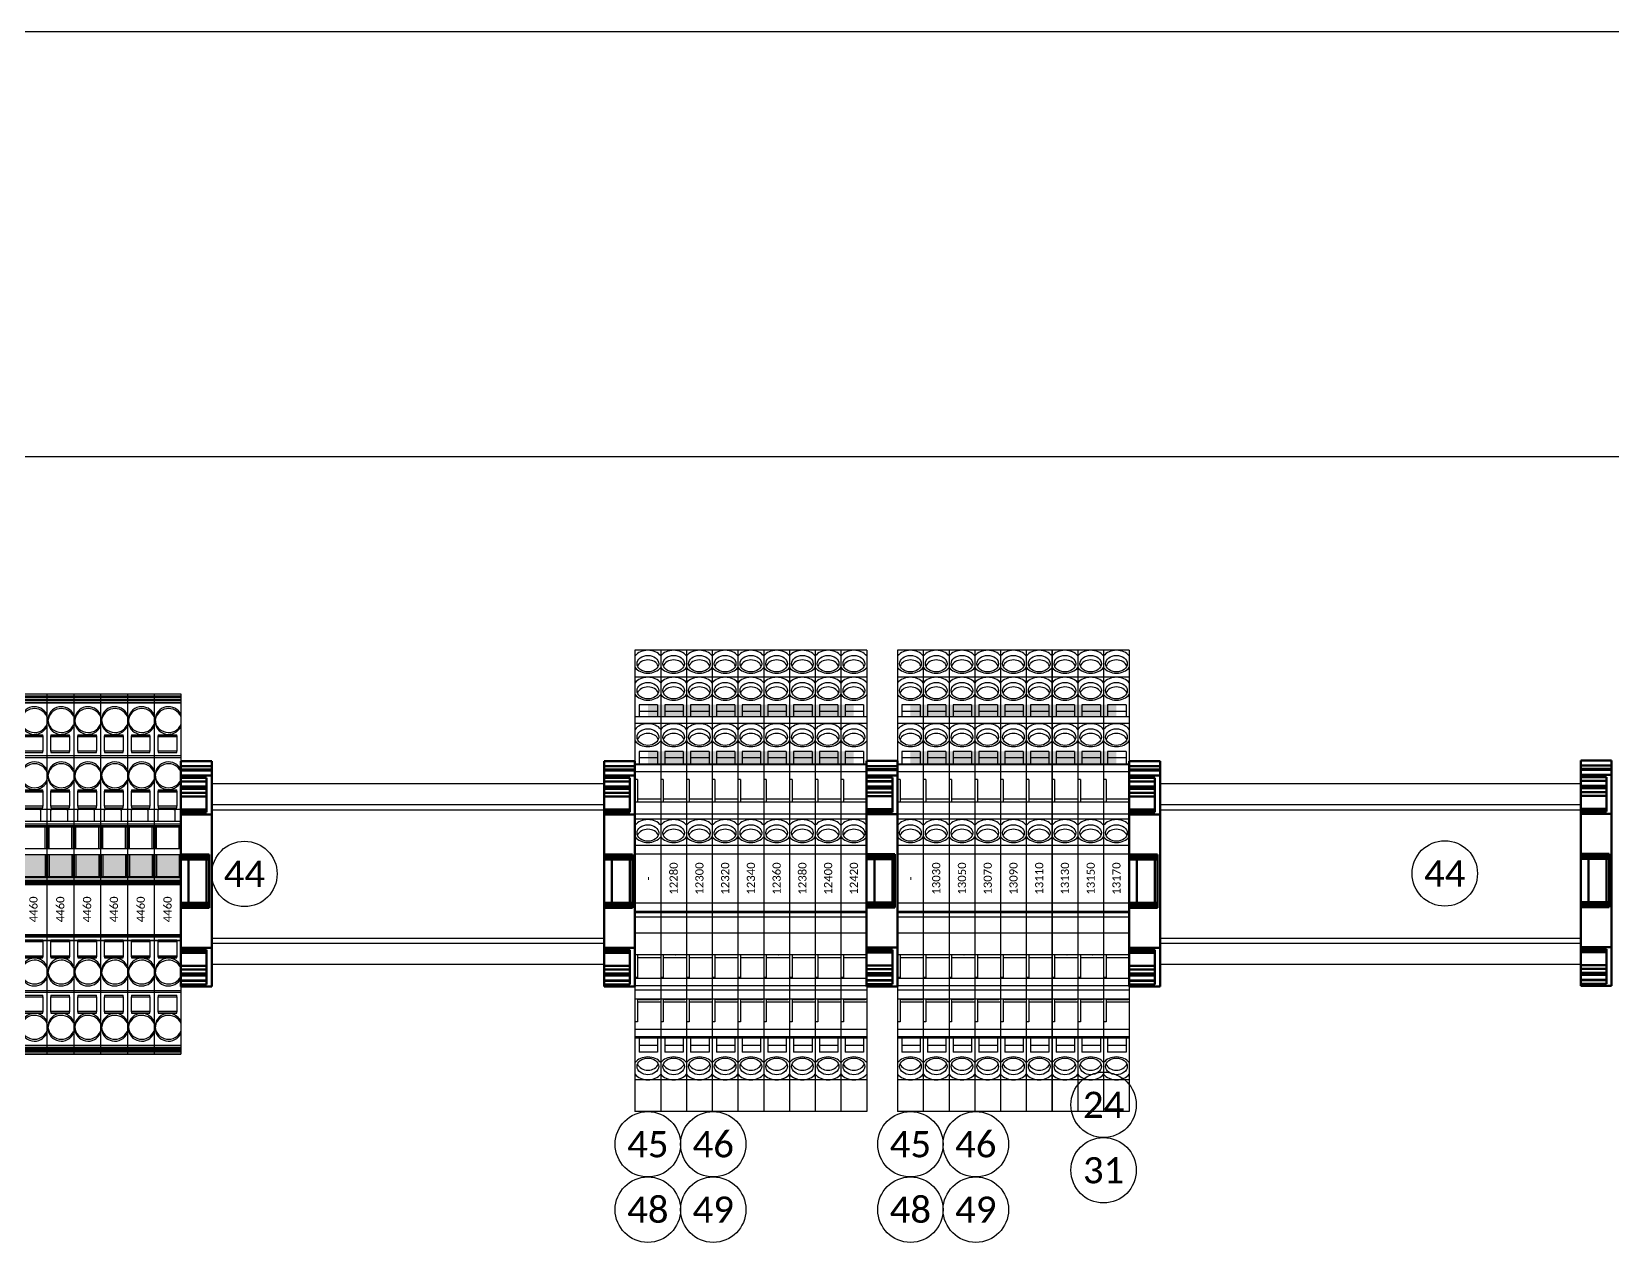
# Model space of a CAD drawing. Header units: inches. Extents: x 0 to 316, y -1 to 150.
# Drawn here: x 254.056 to 257.083, y 29.733 to 32.05 of the extents above; entities that cross this region are included whole.
import ezdxf
from ezdxf.enums import TextEntityAlignment as Align

# ---------------------------------------------------------------- set-up
doc = ezdxf.new("R2010")
doc.units = ezdxf.units.IN
doc.header["$MEASUREMENT"] = 0
doc.linetypes.add('HIDDEN2', pattern=[0.1875, 0.125, -0.0625])
doc.styles.add('Calibri', font='calibri.ttf')
doc.styles.add('SIMPLEX', font='simplex.shx', dxfattribs={"height": 6})

# ---------------------------------------------------------------- blocks, each defined once
blk = doc.blocks.new('TB Wago 2002-1404 BLU')
at = {"color": 5, "lineweight": -3}
for p, q in [((-0.102, 2.754), (0.103, 2.754)), ((-0.102, 2.754), (-0.102, 0)), ((-0.102, 2.739), (0.103, 2.739)), ((-0.102, 2.736), (-0.102, 2.702)), ((0.103, 2.736), (-0.102, 2.736)), ((-0.102, 2.735), (0.103, 2.735)), ((-0.102, 2.734), (0.103, 2.734)), ((-0.102, 2.728), (0.103, 2.728)), ((-0.102, 2.724), (0.103, 2.724)), ((-0.102, 2.71), (0.103, 2.71)), ((-0.102, 2.702), (0.103, 2.702)), ((-0.102, 2.688), (0.103, 2.688)), ((-0.102, 2.685), (0.103, 2.685)), ((0.103, 2.754), (0.103, 0)), ((-0.095, 2.556), (-0.095, 2.542)), ((-0.071, 2.441), (0.071, 2.441)), ((-0.071, 2.441), (-0.071, 2.432)), ((-0.071, 2.432), (0.071, 2.432)), ((-0.071, 2.316), (-0.071, 2.432)), ((-0.071, 2.426), (0.071, 2.426)), ((0.071, 2.432), (0.071, 2.441)), ((0.071, 2.432), (0.071, 2.316)), ((-0.071, 2.316), (-0.071, 2.304)), ((0.071, 2.316), (-0.071, 2.316)), ((-0.071, 2.304), (0.071, 2.304)), ((0.071, 2.304), (0.071, 2.316)), ((-0.102, 2.281), (0.103, 2.281)), ((-0.102, 2.267), (0.103, 2.267)), ((-0.102, 2.2), (-0.102, 2.135)), ((-0.095, 2.134), (-0.095, 2.12)), ((-0.071, 2.019), (0.071, 2.019)), ((-0.071, 2.019), (-0.071, 2.01)), ((-0.071, 2.01), (0.071, 2.01)), ((-0.071, 1.894), (-0.071, 2.01)), ((-0.071, 2.004), (0.071, 2.004)), ((0.071, 2.01), (0.071, 2.019)), ((0.071, 2.01), (0.071, 1.894)), ((-0.102, 1.871), (0.103, 1.871)), ((-0.071, 1.894), (-0.071, 1.882)), ((0.071, 1.894), (-0.071, 1.894)), ((-0.071, 1.882), (0.071, 1.882)), ((-0.071, 1.78), (-0.071, 1.863)), ((0.055, 1.863), (0.055, 1.78)), ((0.071, 1.882), (0.071, 1.894)), ((-0.102, 1.78), (0.103, 1.78)), ((-0.102, 1.76), (0.103, 1.76)), ((-0.102, 1.748), (0.103, 1.748)), ((-0.102, 1.737), (0.103, 1.737)), ((-0.095, 1.571), (-0.095, 1.737)), ((-0.085, 1.571), (-0.085, 1.737)), ((0.089, 1.571), (0.089, 1.737)), ((0.099, 1.737), (0.099, 1.571)), ((-0.102, 1.571), (0.103, 1.571)), ((-0.102, 1.524), (0.103, 1.524)), ((-0.095, 1.358), (-0.095, 1.524)), ((-0.085, 1.524), (-0.085, 1.358)), ((0.089, 1.524), (0.089, 1.358)), ((0.099, 1.524), (0.099, 1.358)), ((-0.102, 1.358), (0.103, 1.358)), ((-0.102, 1.349), (0.103, 1.349)), ((-0.102, 1.33), (0.103, 1.33)), ((-0.102, 1.318), (0.103, 1.318)), ((-0.102, 1.317), (0.103, 1.317)), ((-0.102, 1.311), (0.103, 1.311)), ((-0.102, 1.307), (0.103, 1.307)), ((-0.102, 1.307), (0.103, 1.307)), ((-0.102, 1.305), (0.103, 1.305)), ((-0.102, 1.305), (0.103, 1.305)), ((-0.102, 1.297), (0.103, 1.297)), ((-0.102, 0.914), (0.103, 0.914)), ((0.103, 0.907), (-0.102, 0.907)), ((-0.102, 0.904), (0.103, 0.904)), ((-0.102, 0.895), (0.103, 0.895)), ((-0.102, 0.895), (0.103, 0.895)), ((-0.102, 0.871), (0.012, 0.871)), ((-0.102, 0.871), (0.103, 0.871)), ((-0.102, 0.869), (0.103, 0.869)), ((-0.071, 0.872), (0.071, 0.872)), ((-0.071, 0.872), (-0.071, 0.86)), ((-0.071, 0.86), (0.071, 0.86)), ((-0.071, 0.744), (-0.071, 0.86)), ((0.071, 0.86), (0.071, 0.872)), ((0.071, 0.86), (0.071, 0.744)), ((-0.071, 0.75), (0.071, 0.75)), ((-0.071, 0.744), (-0.071, 0.735)), ((0.071, 0.744), (-0.071, 0.744)), ((-0.071, 0.735), (0.071, 0.735)), ((0.071, 0.735), (0.071, 0.744)), ((-0.095, 0.634), (-0.095, 0.619)), ((-0.102, 0.485), (0.103, 0.485)), ((-0.102, 0.473), (0.103, 0.473)), ((-0.071, 0.45), (0.071, 0.45)), ((-0.071, 0.45), (-0.071, 0.438)), ((-0.071, 0.438), (0.071, 0.438)), ((-0.071, 0.322), (-0.071, 0.438)), ((0.071, 0.438), (0.071, 0.45)), ((0.071, 0.438), (0.071, 0.322)), ((-0.071, 0.328), (0.071, 0.328)), ((-0.071, 0.322), (-0.071, 0.313)), ((0.071, 0.322), (-0.071, 0.322)), ((-0.071, 0.313), (0.071, 0.313)), ((0.071, 0.313), (0.071, 0.322)), ((-0.095, 0.212), (-0.095, 0.197)), ((-0.102, 0.068), (0.103, 0.068)), ((-0.102, 0.066), (0.103, 0.066)), ((-0.102, 0.065), (0.103, 0.065)), ((-0.102, 0.051), (0.103, 0.051)), ((0.103, 0.047), (-0.102, 0.047)), ((-0.102, 0.043), (0.103, 0.043)), ((-0.102, 0.037), (0.103, 0.037)), ((-0.102, 0.03), (0.103, 0.03)), ((-0.102, 0.029), (0.103, 0.029)), ((-0.102, 0.02), (0.103, 0.02)), ((-0.102, 0.018), (0.103, 0.018)), ((-0.102, 0.018), (0.103, 0.018)), ((-0.102, 0.018), (0.103, 0.018)), ((-0.102, 0.016), (0.103, 0.016)), ((-0.102, 0.001), (0.103, 0.001)), ((-0.102, 0), (0.103, 0))]:
    blk.add_line(p, q, dxfattribs=at)
for points in [[(-0.071, 1.863), (-0.071, 1.863), (-0.071, 1.863), (-0.071, 1.863), (-0.071, 1.863), (-0.071, 1.863), (-0.071, 1.863), (-0.071, 1.863), (-0.071, 1.863), (-0.071, 1.864), (-0.071, 1.864), (-0.071, 1.864), (-0.071, 1.864), (-0.071, 1.864), (-0.071, 1.864), (-0.071, 1.864), (-0.071, 1.864), (-0.071, 1.864), (-0.071, 1.864), (-0.071, 1.865), (-0.071, 1.865), (-0.071, 1.865), (-0.071, 1.865), (-0.071, 1.865), (-0.071, 1.865), (-0.071, 1.865), (-0.071, 1.865), (-0.071, 1.865), (-0.071, 1.865), (-0.071, 1.865), (-0.07, 1.865), (-0.07, 1.866), (-0.07, 1.866), (-0.07, 1.866), (-0.07, 1.866), (-0.07, 1.866), (-0.07, 1.866), (-0.07, 1.866), (-0.07, 1.866), (-0.07, 1.866), (-0.07, 1.866), (-0.07, 1.866), (-0.07, 1.867), (-0.07, 1.867), (-0.07, 1.867), (-0.07, 1.867), (-0.07, 1.867), (-0.07, 1.867), (-0.07, 1.867), (-0.07, 1.867), (-0.07, 1.867), (-0.07, 1.867), (-0.069, 1.867), (-0.069, 1.867), (-0.069, 1.868), (-0.069, 1.868), (-0.069, 1.868), (-0.069, 1.868), (-0.069, 1.868), (-0.069, 1.868), (-0.069, 1.868), (-0.069, 1.868), (-0.069, 1.868), (-0.069, 1.868), (-0.069, 1.868), (-0.069, 1.868), (-0.069, 1.868), (-0.069, 1.868), (-0.068, 1.869), (-0.068, 1.869), (-0.068, 1.869), (-0.068, 1.869), (-0.068, 1.869), (-0.068, 1.869), (-0.068, 1.869), (-0.068, 1.869), (-0.068, 1.869), (-0.068, 1.869), (-0.068, 1.869), (-0.068, 1.869), (-0.068, 1.869), (-0.067, 1.869), (-0.067, 1.869), (-0.067, 1.869), (-0.067, 1.869), (-0.067, 1.869), (-0.067, 1.87), (-0.067, 1.87), (-0.067, 1.87), (-0.067, 1.87), (-0.067, 1.87), (-0.067, 1.87), (-0.067, 1.87), (-0.066, 1.87), (-0.066, 1.87), (-0.066, 1.87), (-0.066, 1.87), (-0.066, 1.87), (-0.066, 1.87), (-0.066, 1.87), (-0.066, 1.87), (-0.066, 1.87), (-0.066, 1.87), (-0.066, 1.87), (-0.065, 1.87), (-0.065, 1.87), (-0.065, 1.87), (-0.065, 1.87), (-0.065, 1.87), (-0.065, 1.87), (-0.065, 1.87), (-0.065, 1.87), (-0.065, 1.87), (-0.065, 1.87), (-0.065, 1.87), (-0.065, 1.87), (-0.064, 1.871), (-0.064, 1.871), (-0.064, 1.871), (-0.064, 1.871), (-0.064, 1.871), (-0.064, 1.871), (-0.064, 1.871), (-0.064, 1.871), (-0.064, 1.871), (-0.063, 1.871), (-0.063, 1.871), (-0.063, 1.871), (-0.063, 1.871), (-0.063, 1.871), (-0.063, 1.871)], [(0.047, 1.871), (0.047, 1.871), (0.047, 1.871), (0.048, 1.871), (0.048, 1.871), (0.048, 1.871), (0.048, 1.871), (0.048, 1.871), (0.048, 1.871), (0.048, 1.871), (0.048, 1.871), (0.048, 1.871), (0.048, 1.871), (0.049, 1.871), (0.049, 1.871), (0.049, 1.87), (0.049, 1.87), (0.049, 1.87), (0.049, 1.87), (0.049, 1.87), (0.049, 1.87), (0.049, 1.87), (0.049, 1.87), (0.049, 1.87), (0.05, 1.87), (0.05, 1.87), (0.05, 1.87), (0.05, 1.87), (0.05, 1.87), (0.05, 1.87), (0.05, 1.87), (0.05, 1.87), (0.05, 1.87), (0.05, 1.87), (0.05, 1.87), (0.05, 1.87), (0.051, 1.87), (0.051, 1.87), (0.051, 1.87), (0.051, 1.87), (0.051, 1.87), (0.051, 1.87), (0.051, 1.87), (0.051, 1.87), (0.051, 1.87), (0.051, 1.869), (0.051, 1.869), (0.052, 1.869), (0.052, 1.869), (0.052, 1.869), (0.052, 1.869), (0.052, 1.869), (0.052, 1.869), (0.052, 1.869), (0.052, 1.869), (0.052, 1.869), (0.052, 1.869), (0.052, 1.869), (0.052, 1.869), (0.053, 1.869), (0.053, 1.869), (0.053, 1.869), (0.053, 1.869), (0.053, 1.868), (0.053, 1.868), (0.053, 1.868), (0.053, 1.868), (0.053, 1.868), (0.053, 1.868), (0.053, 1.868), (0.053, 1.868), (0.053, 1.868), (0.053, 1.868), (0.053, 1.868), (0.053, 1.868), (0.054, 1.868), (0.054, 1.868), (0.054, 1.867), (0.054, 1.867), (0.054, 1.867), (0.054, 1.867), (0.054, 1.867), (0.054, 1.867), (0.054, 1.867), (0.054, 1.867), (0.054, 1.867), (0.054, 1.867), (0.054, 1.867), (0.054, 1.867), (0.054, 1.866), (0.054, 1.866), (0.054, 1.866), (0.054, 1.866), (0.054, 1.866), (0.054, 1.866), (0.055, 1.866), (0.055, 1.866), (0.055, 1.866), (0.055, 1.866), (0.055, 1.866), (0.055, 1.865), (0.055, 1.865), (0.055, 1.865), (0.055, 1.865), (0.055, 1.865), (0.055, 1.865), (0.055, 1.865), (0.055, 1.865), (0.055, 1.865), (0.055, 1.865), (0.055, 1.865), (0.055, 1.865), (0.055, 1.864), (0.055, 1.864), (0.055, 1.864), (0.055, 1.864), (0.055, 1.864), (0.055, 1.864), (0.055, 1.864), (0.055, 1.864), (0.055, 1.864), (0.055, 1.864), (0.055, 1.863), (0.055, 1.863), (0.055, 1.863), (0.055, 1.863), (0.055, 1.863), (0.055, 1.863), (0.055, 1.863), (0.055, 1.863), (0.055, 1.863)]]:
    blk.add_lwpolyline(points, dxfattribs=at)
for centre, start_param, end_param in [((0.008, 2.556), 0.394791, 5.888394), ((0.008, 2.542), 3.069394, 5.888394), ((0.008, 2.542), 0.394791, 3.069394), ((0.008, 2.134), 0.394791, 5.888394), ((0.008, 2.12), 0.394791, 3.069394), ((0.008, 2.12), 3.069394, 5.888394), ((0.008, 0.634), 0.394791, 3.213792), ((0.008, 0.619), 0.394791, 5.888394), ((0.008, 0.634), 3.213792, 5.888394), ((0.008, 0.212), 0.394791, 3.213792), ((0.008, 0.197), 0.394791, 5.888394), ((0.008, 0.212), 3.213792, 5.888394)]:
    blk.add_ellipse(centre, major_axis=(0.102, 0), ratio=0.965926, start_param=start_param, end_param=end_param, dxfattribs=at)
at = {"color": 7, "linetype": 'HIDDEN2', "ltscale": 2, "style": 'SIMPLEX'}
blk.add_attdef('TERMINAL_BLOCK_#', text='', height=0.0625, rotation=90, dxfattribs=at).set_placement((0, 1.106), align=Align.MIDDLE_CENTER)
blk = doc.blocks.new('A$C29732917')
at = {"lineweight": 50}
for p, q in [((-25.42, 3.57), (-25.42, -2.43)), ((18.38, 3.57), (-25.42, 3.57)), ((-24.44, 3.57), (-24.44, -2.43)), ((-23.82, 3.57), (-23.82, -2.43)), ((-23.62, 3.57), (-23.62, -2.43)), ((-22.62, 3.57), (-22.62, -2.43)), ((-15.07, 3.57), (-15.07, -2.43)), ((-7.32, 3.07), (3.08, 3.07)), ((-7.32, -2.43), (-7.32, 3.07)), ((-6.92, -2.43), (-6.92, 3.07)), ((-6.56, 3.07), (-6.56, -2.43)), ((-6.32, 3.07), (-6.32, -2.43)), ((2.08, 3.07), (2.08, -2.43)), ((2.32, 3.07), (2.32, -2.43)), ((2.68, 3.07), (2.68, -2.43)), ((3.08, -2.43), (3.08, 3.07)), ((10.83, 3.57), (10.83, -2.43)), ((18.38, 3.57), (18.38, -2.43)), ((-22.19, 2.57), (-15.5, 2.57)), ((-22.19, -2.43), (-22.19, 2.57)), ((-21.49, 2.57), (-21.49, -2.43)), ((-21.45, 2.57), (-21.45, -2.43)), ((-20.49, 2.57), (-20.49, -2.43)), ((-20.06, 2.57), (-20.06, -2.43)), ((-19.28, -2.43), (-19.28, 2.57)), ((-18.57, 2.57), (-18.57, -2.43)), ((-16.03, 2.57), (-16.03, -2.43)), ((-15.84, 2.57), (-15.84, -2.43)), ((-15.6, 2.57), (-15.6, -2.43)), ((-15.5, -2.43), (-15.5, 2.57)), ((-6.12, 2.57), (1.88, 2.57)), ((11.26, 2.57), (17.95, 2.57)), ((11.26, -2.43), (11.26, 2.57)), ((11.35, -2.43), (11.35, 2.57)), ((11.6, 2.57), (11.6, -2.43)), ((11.79, -2.43), (11.79, 2.57)), ((14.33, 2.57), (14.33, -2.43)), ((15.04, 2.57), (15.04, -2.43)), ((15.81, 2.57), (15.81, -2.43)), ((16.25, 2.57), (16.25, -2.43)), ((17.2, 2.57), (17.2, -2.43)), ((17.25, 2.57), (17.25, -2.43)), ((17.95, -2.43), (17.95, 2.57)), ((18.38, -2.43), (-25.42, -2.43)), ((1.88, -0.93), (-6.12, -0.93))]:
    blk.add_line(p, q, dxfattribs=at)
at = {"lineweight": 25}
blk.add_line((-15.6, -2.43), (-16.03, -2.43), dxfattribs=at)
at = {"lineweight": 50}
for centre, start, end in [((-6.12, 2.37), 90, 180), ((1.88, 2.37), 0, 90), ((-6.12, -0.73), 180, 270), ((1.88, -0.73), 270, 0)]:
    blk.add_arc(centre, 0.2, start, end, dxfattribs=at)
blk = doc.blocks.new('TB 280-570')
at = {"ltscale": 0.822934}
for p, q in [((0, 1.763), (0.197, 1.763)), ((0, -1.763), (0, 1.763)), ((0.197, -1.763), (0.197, 1.763)), ((0, 1.521), (0.197, 1.521)), ((0.024, 1.201), (0.024, 1.31)), ((0.024, 1.31), (0.165, 1.31)), ((0.024, 1.259), (0.165, 1.259)), ((0.165, 1.201), (0.165, 1.31)), ((0.197, 1.2), (0, 1.2)), ((0, 1.191), (0.197, 1.191)), ((0, 1.137), (0.197, 1.137)), ((0.024, 1.201), (0.165, 1.201)), ((0.177, 1.078), (0.197, 1.078)), ((0.177, 0.905), (0.177, 1.078)), ((0, 0.927), (0.177, 0.927)), ((0, 0.905), (0.197, 0.905)), ((0.014, 0.905), (0.012, 0.909)), ((0.012, 0.909), (0.012, 0.905)), ((0.012, 0.909), (0.165, 0.909)), ((0.083, 0.909), (0.08, 0.905)), ((0.085, 0.905), (0.083, 0.909)), ((0.083, 0.909), (0.083, 0.905)), ((0.165, 0.909), (0.163, 0.905)), ((0.165, 0.909), (0.165, 0.905)), ((0.197, 0.832), (0, 0.832)), ((0, 0.801), (0.197, 0.801)), ((0, 0.747), (0.197, 0.747)), ((0.177, 0.566), (0.177, 0.739)), ((0.177, 0.739), (0.197, 0.739)), ((0, 0.587), (0.177, 0.587)), ((0, 0.566), (0.197, 0.566)), ((0.012, 0.566), (0.012, 0.566)), ((0.012, 0.566), (0.165, 0.566)), ((0.012, 0.566), (0.012, 0.566)), ((0.083, 0.566), (0.082, 0.566)), ((0.083, 0.566), (0.083, 0.566)), ((0.083, 0.566), (0.083, 0.566)), ((0.165, 0.566), (0.165, 0.566)), ((0.165, 0.566), (0.165, 0.566)), ((0, 0.399), (0.197, 0.399)), ((0.197, 0.274), (0, 0.274)), ((0.197, 0.241), (0, 0.241)), ((0, 0.234), (0.197, 0.234)), ((0, 0.171), (0.197, 0.171)), ((0.197, -0.207), (0, -0.207)), ((0, -0.27), (0.197, -0.27)), ((0, -0.472), (0.197, -0.472)), ((0, -0.51), (0.197, -0.51)), ((0, -0.602), (0.197, -0.602)), ((0.012, -0.602), (0.012, -0.602)), ((0.012, -0.602), (0.165, -0.602)), ((0.012, -0.602), (0.012, -0.602)), ((0.082, -0.602), (0.083, -0.602)), ((0.083, -0.602), (0.083, -0.602)), ((0.083, -0.602), (0.083, -0.602)), ((0.165, -0.602), (0.165, -0.602)), ((0.165, -0.602), (0.165, -0.602)), ((0.177, -0.775), (0.177, -0.602)), ((0, -0.624), (0.177, -0.624)), ((0, -0.834), (0.197, -0.834)), ((0.177, -0.775), (0.197, -0.775)), ((0, -0.888), (0.197, -0.888)), ((0, -0.893), (0.197, -0.893)), ((0.024, -0.99), (0.024, -0.893)), ((0.024, -0.94), (0.165, -0.94)), ((0.165, -0.99), (0.165, -0.893)), ((0.024, -0.99), (0.165, -0.99)), ((0, -1.202), (0.197, -1.202)), ((0, -1.253), (0.197, -1.253)), ((0.024, -1.346), (0.024, -1.253)), ((0.024, -1.295), (0.165, -1.295)), ((0.165, -1.346), (0.165, -1.253)), ((0.024, -1.346), (0.165, -1.346)), ((0, -1.557), (0.197, -1.557)), ((0, -1.763), (0.197, -1.763))]:
    blk.add_line(p, q, dxfattribs=at)
for centre, major_axis, start_param, end_param in [((0.098, 1.433), (0.114, 0), 0.531458, 2.610134), ((0.098, 1.433), (0.114, 0), 3.673051, 5.751727), ((0.098, 1.383), (0.0827, 0), 0.283481, 2.858111), ((0.098, -0.381), (-0.114, 0), 3.673051, 5.751727), ((0.098, -0.331), (0.0827, 0), 3.425074, 5.999704), ((0.098, -0.381), (-0.114, 0), 0.531458, 2.610134), ((0.098, -1.114), (0.114, 0), 0.531458, 2.610134), ((0.098, -1.064), (0.0827, 0), 3.425074, 5.999704), ((0.098, -1.114), (0.114, 0), 3.673051, 5.751727), ((0.098, -1.469), (-0.114, 0), 3.673051, 5.751727), ((0.098, -1.419), (0.0827, 0), 3.425074, 5.999704), ((0.098, -1.469), (0.114, 0), 3.673051, 4.712389), ((0.098, -1.469), (-0.114, 0), 1.570796, 2.610134), ((0.098, -1.675), (-0.114, 0), 3.673051, 5.751727), ((0.098, -1.625), (0.0827, 0), 3.425074, 5.999704), ((0.098, -1.675), (0.114, 0), 3.673051, 4.712389), ((0.098, -1.675), (-0.114, 0), 1.570796, 2.610134)]:
    blk.add_ellipse(centre, major_axis=major_axis, ratio=0.766044, start_param=start_param, end_param=end_param, dxfattribs=at)
for centre in [(0.098, 1.418), (0.098, -0.366), (0.098, -1.099), (0.098, -1.454), (0.098, -1.66)]:
    blk.add_ellipse(centre, major_axis=(0.0827, 0), ratio=0.766044, dxfattribs=at)
at = {"color": 7, "linetype": 'HIDDEN2', "ltscale": 2, "style": 'Calibri'}
blk.add_attdef('TERMINAL_BLOCK_#', text='', height=0.0625, rotation=270, dxfattribs=at).set_placement((0.098, -0.018), align=Align.MIDDLE_CENTER)
blk = doc.blocks.new('Reference Number')
at = {"color": 6, "linetype": 'Continuous'}
blk.add_circle((0, 0), 0.125, dxfattribs=at)
at = {"color": 6, "linetype": 'Continuous', "style": 'Calibri'}
blk.add_attdef('REFERENCE_#', text='', height=0.1, dxfattribs=at).set_placement((0, 0), align=Align.MIDDLE_CENTER)

msp = doc.modelspace()

# ---------------------------------------------------------------- hatches: boundary and pattern name
at = {"linetype": 'Continuous'}
h = msp.add_hatch(color=256, dxfattribs=at)
h.dxf.hatch_style = 1
h.paths.add_polyline_path([(255.23593, 30.76177), (255.63033, 30.76177), (255.63033, 30.73861), (255.23593, 30.73861)])
h = msp.add_hatch(color=256, dxfattribs=at)
h.dxf.hatch_style = 1
h.paths.add_polyline_path([(255.73874, 30.76177), (256.13314, 30.76177), (256.13314, 30.73861), (255.73874, 30.73861)])
h = msp.add_hatch(color=256, dxfattribs=at)
h.dxf.hatch_style = 1
h.paths.add_polyline_path([(255.23593, 30.67277), (255.63033, 30.67277), (255.63033, 30.64824), (255.23593, 30.64824)])
h = msp.add_hatch(color=256, dxfattribs=at)
h.dxf.hatch_style = 1
h.paths.add_polyline_path([(255.73874, 30.67277), (256.13314, 30.67277), (256.13314, 30.64824), (255.73874, 30.64824)])
h = msp.add_hatch(color=256, dxfattribs=at)
h.dxf.hatch_style = 1
h.paths.add_polyline_path([(253.82831, 30.47485), (254.34173, 30.47485), (254.34173, 30.43338), (253.82831, 30.43338)])

# ---------------------------------------------------------------- linework, layer by layer
at = {"color": 2}
for p, q in [((254.40083, 30.61088, 0.0001), (255.15217, 30.61088, 0.00013)), ((256.21689, 30.61088, 0.00011), (257.0225, 30.61088, -0.00017)), ((254.40083, 30.56079, 0.0001), (255.15217, 30.56079, 0.00013)), ((256.21689, 30.56079, 0.00011), (257.0225, 30.56079, -0.00017)), ((254.40083, 30.31535, -0.03736), (255.15217, 30.31535, -0.03738)), ((256.21689, 30.31535, -0.03737), (257.0225, 30.31535, -0.03766)), ((254.40083, 30.26526, 0.0001), (255.15217, 30.26526, 0.00013)), ((256.21689, 30.26526, 0.00011), (257.0225, 30.26526, -0.00017))]:
    msp.add_line(p, q, dxfattribs=at)
at = {"color": 2, "extrusion": (-1.00046e-30, -4.08478e-15, -1)}
for p, q in [((254.40083, 30.57081, -0.04313), (255.15217, 30.57081, -0.04316)), ((256.21689, 30.57081, -0.04313), (257.0225, 30.57081, -0.04343))]:
    msp.add_line(p, q, dxfattribs=at)
at = {"color": 2, "extrusion": (0, 0, -1)}
for p, q in [((254.40083, 30.30533, -0.00567), (255.15217, 30.30533, -0.00564)), ((256.21689, 30.30533, -0.00566), (257.0225, 30.30533, -0.00593))]:
    msp.add_line(p, q, dxfattribs=at)
at = {"linetype": 'Continuous'}
msp.add_lwpolyline([(251.06439, 32.05031), (258.80367, 32.05031), (258.80367, 31.23637), (251.06439, 31.23637)], close=True, dxfattribs=at)

# ---------------------------------------------------------------- block references
at = {"linetype": 'Continuous', "xscale": 0.2504457935124523, "yscale": 0.2504457935124523, "zscale": 0.2504457935124523, "rotation": 180}
for p, values in [((255.26058, 30.42471), {'TERMINAL_BLOCK_#': '-'}), ((255.30988, 30.42471), {'TERMINAL_BLOCK_#': '12280'}), ((255.35918, 30.42471), {'TERMINAL_BLOCK_#': '12300'}), ((255.40848, 30.42471), {'TERMINAL_BLOCK_#': '12320'}), ((255.45778, 30.42471), {'TERMINAL_BLOCK_#': '12340'}), ((255.50708, 30.42471), {'TERMINAL_BLOCK_#': '12360'}), ((255.55638, 30.42471), {'TERMINAL_BLOCK_#': '12380'}), ((255.60568, 30.42471), {'TERMINAL_BLOCK_#': '12400'}), ((255.65498, 30.42471), {'TERMINAL_BLOCK_#': '12420'}), ((255.76339, 30.42471), {'TERMINAL_BLOCK_#': '-'}), ((255.81269, 30.42471), {'TERMINAL_BLOCK_#': '13030'}), ((255.86199, 30.42471), {'TERMINAL_BLOCK_#': '13050'}), ((255.91129, 30.42471), {'TERMINAL_BLOCK_#': '13070'}), ((255.96059, 30.42471), {'TERMINAL_BLOCK_#': '13090'}), ((256.00989, 30.42471), {'TERMINAL_BLOCK_#': '13110'}), ((256.05919, 30.42471), {'TERMINAL_BLOCK_#': '13130'}), ((256.10849, 30.42471), {'TERMINAL_BLOCK_#': '13150'}), ((256.15779, 30.42471), {'TERMINAL_BLOCK_#': '13170'})]:
    msp.add_blockref('TB 280-570', p, dxfattribs=at).add_auto_attribs(values)
ref = msp.add_blockref('TB Wago 2002-1404 BLU', (254.05935, 30.09324), dxfattribs=dict(xscale=0.2504457935124523, yscale=0.2504457935124523, zscale=0.2504457935124523))
ref.add_attrib('TERMINAL_BLOCK_#', '4460', dxfattribs={"color": 7, "linetype": 'HIDDEN2', "ltscale": 2, "height": 0.015653, "rotation": 90, "style": 'Calibri'}).set_placement((254.05935, 30.37019), align=Align.MIDDLE_CENTER)
ref = msp.add_blockref('TB Wago 2002-1404 BLU', (254.11069, 30.09324), dxfattribs=dict(xscale=0.2504457935124523, yscale=0.2504457935124523, zscale=0.2504457935124523))
ref.add_attrib('TERMINAL_BLOCK_#', '4460', dxfattribs={"color": 7, "linetype": 'HIDDEN2', "ltscale": 2, "height": 0.015653, "rotation": 90, "style": 'Calibri'}).set_placement((254.11069, 30.37019), align=Align.MIDDLE_CENTER)
ref = msp.add_blockref('TB Wago 2002-1404 BLU', (254.16203, 30.09324), dxfattribs=dict(xscale=0.2504457935124523, yscale=0.2504457935124523, zscale=0.2504457935124523))
ref.add_attrib('TERMINAL_BLOCK_#', '4460', dxfattribs={"color": 7, "linetype": 'HIDDEN2', "ltscale": 2, "height": 0.015653, "rotation": 90, "style": 'Calibri'}).set_placement((254.16203, 30.37019), align=Align.MIDDLE_CENTER)
ref = msp.add_blockref('TB Wago 2002-1404 BLU', (254.21338, 30.09324), dxfattribs=dict(xscale=0.2504457935124523, yscale=0.2504457935124523, zscale=0.2504457935124523))
ref.add_attrib('TERMINAL_BLOCK_#', '4460', dxfattribs={"color": 7, "linetype": 'HIDDEN2', "ltscale": 2, "height": 0.015653, "rotation": 90, "style": 'Calibri'}).set_placement((254.21338, 30.37019), align=Align.MIDDLE_CENTER)
ref = msp.add_blockref('TB Wago 2002-1404 BLU', (254.26472, 30.09324), dxfattribs=dict(xscale=0.2504457935124523, yscale=0.2504457935124523, zscale=0.2504457935124523))
ref.add_attrib('TERMINAL_BLOCK_#', '4460', dxfattribs={"color": 7, "linetype": 'HIDDEN2', "ltscale": 2, "height": 0.015653, "rotation": 90, "style": 'Calibri'}).set_placement((254.26472, 30.37019), align=Align.MIDDLE_CENTER)
ref = msp.add_blockref('TB Wago 2002-1404 BLU', (254.31606, 30.09324), dxfattribs=dict(xscale=0.2504457935124523, yscale=0.2504457935124523, zscale=0.2504457935124523))
ref.add_attrib('TERMINAL_BLOCK_#', '4460', dxfattribs={"color": 7, "linetype": 'HIDDEN2', "ltscale": 2, "height": 0.015653, "rotation": 90, "style": 'Calibri'}).set_placement((254.31606, 30.37019), align=Align.MIDDLE_CENTER)
at = {"xscale": 0.009850911857263724, "yscale": 0.009850911857263724, "zscale": 0.009850911857263724, "rotation": 270}
for p in [(254.36564, 30.40339), (255.17608, 30.40339), (255.67889, 30.40382), (256.1817, 30.40339), (257.0464, 30.40468, 0.00063)]:
    msp.add_blockref('A$C29732917', p, dxfattribs=at)
at = {"color": 7, "linetype": 'HIDDEN2', "ltscale": 2, "xscale": 0.5008915870249045, "yscale": 0.5008915870249045, "zscale": 0.5008915870249045}
for p, values in [((254.46345, 30.43807), {'REFERENCE_#': '44'}), ((256.76204, 30.43893, 0.00063), {'REFERENCE_#': '44'}), ((256.10864, 29.99603, -0.00063), {'REFERENCE_#': '24'}), ((255.23593, 29.92061), {'REFERENCE_#': '45'}), ((255.36115, 29.92061), {'REFERENCE_#': '46'}), ((255.73874, 29.92061), {'REFERENCE_#': '45'}), ((255.86396, 29.92061), {'REFERENCE_#': '46'}), ((256.10864, 29.87081, -0.00063), {'REFERENCE_#': '31'}), ((255.23593, 29.79539), {'REFERENCE_#': '48'}), ((255.36115, 29.79539), {'REFERENCE_#': '49'}), ((255.73874, 29.79539), {'REFERENCE_#': '48'}), ((255.86396, 29.79539), {'REFERENCE_#': '49'})]:
    msp.add_blockref('Reference Number', p, dxfattribs=at).add_auto_attribs(values)

doc.saveas('drawing.dxf')
